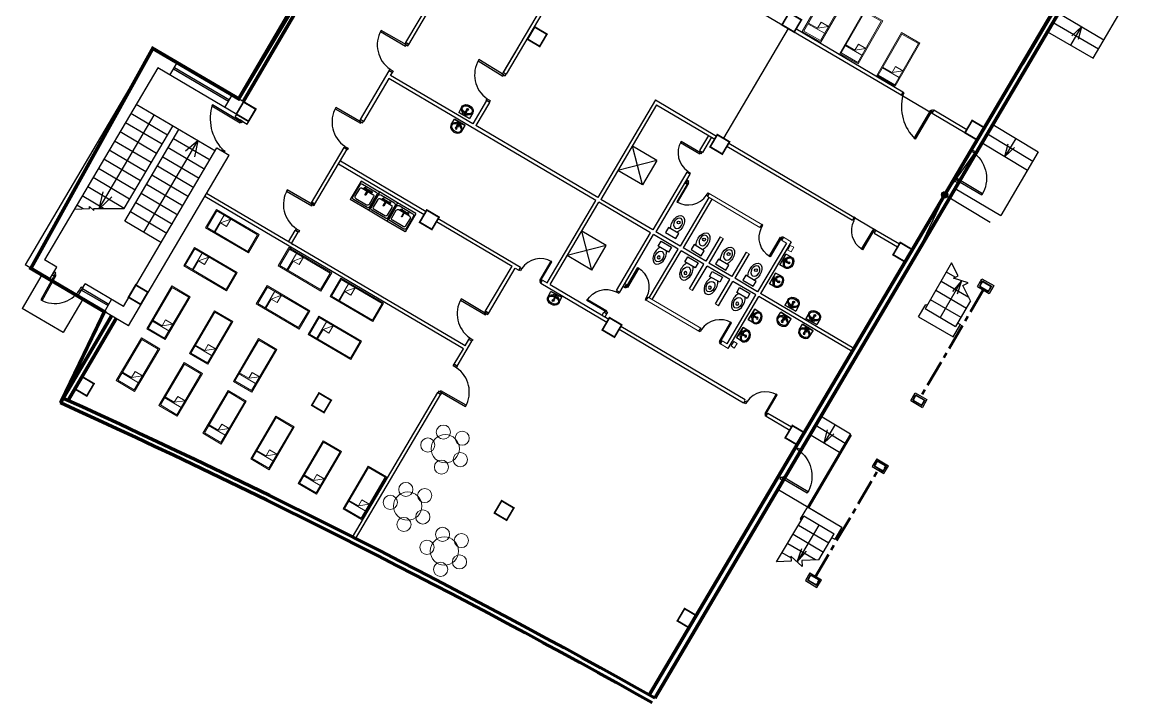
# Model space of a CAD drawing. Header units: millimetres. Extents: x 72758 to 367830, y 150032 to 293149.
# Drawn here: x 72758 to 104080, y 188627 to 207848 of the extents above; entities that cross this region are included whole.
import ezdxf

# ---------------------------------------------------------------- set-up
doc = ezdxf.new("R2010")
doc.units = ezdxf.units.MM
doc.linetypes.add('CENTER', pattern=[2, 1.25, -0.25, 0.25, -0.25])
for name, color, linetype in [('4', 34, 'Continuous'), ('5', 150, 'Continuous'), ('columns', 192, 'Continuous')]:
    doc.layers.add(name, color=color, linetype=linetype)

# ---------------------------------------------------------------- blocks, each defined once
blk = doc.blocks.new('A$C132F51F1')
at = {"layer": '4', "linetype": 'Continuous'}
for points in [[(810, 860), (0, 860), (0, 820), (810, 820)], [(760, 910), (760, 860), (860, 860), (860, 910)], [(760, 0), (760, 50), (860, 50), (860, 0)]]:
    blk.add_lwpolyline(points, close=True, dxfattribs=at)
blk.add_arc((810, 860), 810, 180, 266.461, dxfattribs=at)
blk = doc.blocks.new('санузел')
at = {"layer": '5', "linetype": 'Continuous', "ltscale": 2500}
for p, q in [((-25665, 14506), (-26034, 14506)), ((-26034, 14506), (-26034, 14328)), ((-25665, 14328), (-25665, 14506)), ((-26034, 14328), (-25665, 14328))]:
    blk.add_line(p, q, dxfattribs=at)
blk.add_circle((-25849, 14800), 45.2, dxfattribs=at)
at = {"layer": '5', "linetype": 'Continuous', "ltscale": 2500, "extrusion": (0, 0, -1)}
blk.add_ellipse((-25849, 14736), major_axis=(0, 294), ratio=0.614894, start_param=3.813012, end_param=8.753358, dxfattribs=at)
blk.add_ellipse((-25849, 14768), major_axis=(0, -175), ratio=0.710972, dxfattribs=at)
blk = doc.blocks.new('Z$W@#1548')
at = {"layer": '5', "linetype": 'Continuous', "ltscale": 2500}
blk.add_line((456, 500), (456, 0), dxfattribs=at)
for points in [[(192, 500), (456, 500)], [(192, 500), (456, 500)], [(456, 0), (456, 500)], [(192, 0), (456, 0)], [(434, 273), (238, 273)], [(238, 273), (238, 227)], [(238, 227), (434, 227)], [(434, 227), (434, 273)]]:
    blk.add_lwpolyline(points, dxfattribs=at)
for centre, radius in [((177, 250), 40.8), ((177, 250), 30.8), ((378, 321), 36.4), ((378, 180), 36.4)]:
    blk.add_circle(centre, radius, dxfattribs=at)
at = {"layer": '5', "linetype": 'Continuous', "ltscale": 2500, "extrusion": (0, 0, -1)}
for major_axis, ratio, start_param, end_param in [((0, 250), 0.776082, 2.002073, 7.419321), ((0, 216), 0.666135, 1.67642, 7.745564), ((0, 250), 0.776082, 1.432507, 1.477018), ((0, 250), 0.776082, 1.662161, 1.705705)]:
    blk.add_ellipse((192, 250), major_axis=major_axis, ratio=ratio, start_param=start_param, end_param=end_param, dxfattribs=at)
blk = doc.blocks.new('МОЙКА_2')
at = {"linetype": 'Continuous'}
blk.add_hatch(color=255, dxfattribs=at).paths.add_polyline_path([(9, -136, 0.117262), (15, -130), (74, -130, 0.255819), (94, -150), (106, -147, 0.295659), (130, -126), (127, -114, 0.295659), (106, -90), (94, -93, 0.252274), (74, -110), (15, -110, 0.534522), (-15, -110), (-74, -110, 0.255819), (-94, -90), (-106, -93, 0.295659), (-130, -114), (-127, -126, 0.295659), (-106, -150), (-94, -147, 0.252274), (-74, -130), (-15, -130, 0.117262), (-9, -136), (-9, -265), (-11, -268), (-11, -272), (-9, -275), (-7, -278), (-4, -280), (0, -281), (4, -280), (7, -278), (9, -275), (11, -272), (11, -268), (9, -264)], flags=0)
at = {"color": 104, "linetype": 'Continuous', "true_color": 0x029d21}
for p, q in [((-300, 0), (300, 0)), ((-300, 0), (-300, -600)), ((300, 0), (300, -600)), ((-275, -100), (-275, -500)), ((225, -50), (-225, -50)), ((-225, -200), (-225, -450)), ((175, -150), (-175, -150)), ((-130, -126), (-130, -114)), ((-126, -114), (-130, -114)), ((-126, -126), (-130, -126)), ((-126, -126), (-126, -114)), ((-107, -115), (-122, -114)), ((-122, -114), (-122, -126)), ((-107, -125), (-122, -126)), ((-108, -119), (-107, -116)), ((-108, -121), (-108, -119)), ((-107, -124), (-108, -121)), ((-107, -116), (-105, -113)), ((-105, -127), (-107, -124)), ((-94, -90), (-106, -90)), ((-106, -94), (-106, -90)), ((-94, -94), (-106, -94)), ((-106, -98), (-94, -98)), ((-105, -113), (-106, -98)), ((-105, -127), (-106, -142)), ((-94, -142), (-106, -142)), ((-106, -146), (-94, -146)), ((-106, -146), (-106, -150)), ((-106, -150), (-94, -150)), ((-105, -113), (-103, -112)), ((-103, -128), (-105, -127)), ((-103, -112), (-100, -112)), ((-100, -128), (-103, -128)), ((-100, -112), (-97, -112)), ((-97, -128), (-100, -128)), ((-97, -112), (-95, -113)), ((-95, -127), (-97, -128)), ((-95, -113), (-94, -98)), ((-95, -113), (-93, -116)), ((-93, -124), (-95, -127)), ((-95, -127), (-94, -142)), ((-94, -94), (-94, -90)), ((-94, -146), (-94, -150)), ((-93, -115), (-78, -114)), ((-93, -116), (-92, -119)), ((-92, -121), (-93, -124)), ((-93, -125), (-78, -126)), ((-92, -119), (-92, -121)), ((-78, -126), (-78, -114)), ((-74, -110), (-15, -110)), ((-74, -114), (-70, -114)), ((-74, -114), (-74, -126)), ((-74, -126), (-70, -126)), ((-74, -130), (-15, -130)), ((-70, -114), (-70, -126)), ((-9, -265), (-11, -268)), ((-11, -268), (-11, -272)), ((-11, -272), (-9, -275)), ((-8, -116), (-9, -118)), ((-9, -118), (-9, -264)), ((-9, -275), (-7, -278)), ((-6, -113), (-8, -116)), ((-7, -278), (-4, -280)), ((-3, -112), (-6, -113)), ((-4, -280), (0, -281)), ((0, -111), (-3, -112)), ((3, -112), (0, -111)), ((0, -281), (4, -280)), ((6, -113), (3, -112)), ((4, -280), (7, -278)), ((8, -116), (6, -113)), ((7, -278), (9, -275)), ((9, -118), (8, -116)), ((9, -264), (9, -118)), ((11, -268), (9, -265)), ((9, -275), (11, -272)), ((11, -272), (11, -268)), ((15, -110), (74, -110)), ((15, -130), (74, -130)), ((70, -114), (70, -126)), ((74, -114), (70, -114)), ((74, -126), (70, -126)), ((74, -114), (74, -126)), ((93, -115), (78, -114)), ((78, -126), (78, -114)), ((93, -125), (78, -126)), ((93, -116), (92, -119)), ((92, -119), (92, -121)), ((92, -121), (93, -124)), ((95, -113), (93, -116)), ((93, -124), (95, -127)), ((94, -90), (106, -90)), ((94, -94), (94, -90)), ((94, -94), (106, -94)), ((106, -98), (94, -98)), ((95, -113), (94, -98)), ((95, -127), (94, -142)), ((94, -142), (106, -142)), ((106, -146), (94, -146)), ((94, -146), (94, -150)), ((106, -150), (94, -150)), ((97, -112), (95, -113)), ((95, -127), (97, -128)), ((100, -112), (97, -112)), ((97, -128), (100, -128)), ((103, -112), (100, -112)), ((100, -128), (103, -128)), ((105, -113), (103, -112)), ((103, -128), (105, -127)), ((105, -113), (106, -98)), ((107, -116), (105, -113)), ((105, -127), (107, -124)), ((105, -127), (106, -142)), ((106, -94), (106, -90)), ((106, -146), (106, -150)), ((107, -115), (122, -114)), ((108, -119), (107, -116)), ((107, -124), (108, -121)), ((107, -125), (122, -126)), ((108, -121), (108, -119)), ((122, -114), (122, -126)), ((126, -114), (130, -114)), ((126, -126), (126, -114)), ((126, -126), (130, -126)), ((130, -126), (130, -114)), ((225, -450), (225, -200)), ((275, -500), (275, -100)), ((-300, -600), (300, -600)), ((-225, -550), (225, -550)), ((-175, -500), (175, -500))]:
    blk.add_line(p, q, dxfattribs=at)
blk.add_circle((0, -120), 0.18, dxfattribs=at)
for centre, radius, start, end in [((-225, -100), 50, 90, 180), ((-175, -200), 50, 90, 180), ((-100, -120), 28, 102.44, 167.56), ((-100, -120), 28, 192.44, 257.56), ((-100, -120), 28, 12.44, 77.56), ((-100, -120), 28, 282.44, 347.56), ((0, -120), 18, 299.4987, 240.5013), ((100, -120), 28, 102.44, 167.56), ((100, -120), 28, 192.44, 257.56), ((100, -120), 28, 12.44, 77.56), ((100, -120), 28, 282.44, 347.56), ((175, -200), 50, 0, 90), ((225, -100), 50, 0, 90), ((-225, -500), 50, 180, 270), ((-175, -450), 50, 180, 270), ((175, -450), 50, 270, 360), ((225, -500), 50, 270, 360)]:
    blk.add_arc(centre, radius, start, end, dxfattribs=at)
blk = doc.blocks.new('Z$W@#21000')
at = {"layer": '4', "lineweight": 0, "ltscale": 2000}
for p, q in [((0, 0), (0, 1400)), ((0, 1400), (600, 1400)), ((30, 1370), (570, 1370)), ((30, 30), (30, 1370)), ((570, 1370), (570, 30)), ((600, 1400), (600, 0)), ((30, 1132), (570, 1132)), ((30, 1107), (329, 1107)), ((329, 1107), (570, 912)), ((329, 1107), (329, 912)), ((570, 912), (329, 912)), ((600, 0), (0, 0)), ((570, 30), (30, 30))]:
    blk.add_line(p, q, dxfattribs=at)
blk = doc.blocks.new('Z$W@#52')
at = {"layer": 'columns', "lineweight": 0, "ltscale": 2000, "const_width": 50}
blk.add_lwpolyline([(22, 237), (225, 582), (569, 379), (366, 34), (22, 237)], dxfattribs=at)
blk = doc.blocks.new('Z$W@#11163')
at = {"layer": '4', "linetype": 'Continuous'}
for points in [[(39, 39), (39, 971), (70, 971), (70, 39)], [(0, 78), (39, 78), (39, 0), (0, 0)], [(1010, 78), (971, 78), (971, 0), (1010, 0)]]:
    blk.add_lwpolyline(points, close=True, dxfattribs=at)
blk.add_arc((-276, -289), 1298, 16.4018, 75.9733, dxfattribs=at)
blk = doc.blocks.new('BF43500')
at = {"ltscale": 2000}
for p, q in [((0, 0), (0, 300)), ((0, 300), (87, 300)), ((87, 0), (0, 0)), ((10, 29), (10, 271)), ((81, 289), (22, 284)), ((81, 11), (22, 16)), ((87, 300), (87, 296)), ((87, 4), (87, 0))]:
    blk.add_line(p, q, dxfattribs=at)
for centre, radius, start, end in [((23, 271), 13.5, 95, 180), ((23, 29), 13.5, 180, 265), ((80, 296), 6.8, 275, 0), ((80, 4), 6.8, 0, 85)]:
    blk.add_arc(centre, radius, start, end, dxfattribs=at)
blk = doc.blocks.new('Z$W@#23638')
at = {"layer": '4', "linetype": 'Continuous'}
for points in [[(1149, 922), (1123, 878), (1210, 826), (1236, 869)], [(705, 70), (0, 491), (21, 526), (726, 104)], [(636, 52), (662, 96), (749, 44), (723, 0)]]:
    blk.add_lwpolyline(points, close=True, dxfattribs=at)
blk.add_arc((781, 43), 901, 67.7561, 150.159, dxfattribs=at)

msp = doc.modelspace()

# ---------------------------------------------------------------- hatches: boundary and pattern name
at = {"linetype": 'Continuous', "ltscale": 2000}
h = msp.add_hatch(color=0, dxfattribs=at)
h.paths.add_polyline_path([(98867, 203049, 0.580763), (98735, 202973, 0.265211), (98778, 202898)])
h.paths.add_polyline_path([(98910, 202973, 0.265211), (98867, 203049), (98778, 202898, 0.580763)])

# ---------------------------------------------------------------- linework, layer by layer
at = {"color": 0, "ltscale": 2000}
for p, q in [((83598, 207271), (85136, 209880)), ((83684, 207220), (85222, 209829)), ((88082, 209178), (86431, 206378)), ((87724, 208766), (86335, 206415)), ((97590, 205789), (92496, 208791)), ((97641, 205875), (94620, 207656)), ((76448, 207107), (72843, 200991)), ((79366, 205387), (76448, 207107)), ((86768, 207146), (86345, 206429)), ((86827, 207049), (86431, 206378)), ((76589, 206560), (73390, 201132)), ((78819, 205245), (76589, 206560)), ((76934, 206356), (77137, 206701)), ((77035, 206529), (78586, 205615)), ((77061, 206572), (78612, 205658)), ((82316, 205096), (83129, 206475)), ((83130, 206474), (83217, 206425)), ((83168, 206344), (83216, 206426)), ((86431, 206378), (86345, 206429)), ((83119, 206257), (82404, 205044)), ((88962, 202813), (83119, 206257)), ((85489, 204976), (83168, 206344)), ((78485, 205442), (78688, 205787)), ((99394, 204726), (97590, 205789)), ((78220, 204206), (75980, 205526)), ((85876, 205634), (85489, 204976)), ((85963, 205583), (85575, 204926)), ((85963, 205583), (85876, 205634)), ((90647, 205651), (89022, 202894)), ((90682, 205514), (89108, 202843)), ((90647, 205651), (92374, 204632)), ((90682, 205514), (92323, 204546)), ((74935, 202587), (76490, 205225)), ((76861, 204658), (75828, 205267)), ((78775, 205171), (78819, 205245)), ((78775, 205171), (79119, 204967)), ((79119, 204967), (79366, 205387)), ((99445, 204812), (98511, 205362)), ((75643, 202590), (77014, 204916)), ((76709, 204400), (75675, 205009)), ((89022, 202894), (85575, 204926)), ((76557, 204141), (75523, 204750)), ((75663, 202230), (77186, 204815)), ((78068, 203947), (77034, 204556)), ((92146, 204650), (91893, 204220)), ((92233, 204600), (91979, 204169)), ((76252, 203624), (75218, 204233)), ((76404, 203883), (75371, 204492)), ((75620, 199818), (78262, 204300)), ((76198, 201915), (77721, 204499)), ((77915, 203689), (76881, 204298)), ((77721, 204499), (77372, 204203)), ((77721, 204499), (77631, 204050)), ((78262, 204300), (78606, 204097)), ((80934, 202751), (81854, 204312)), ((81020, 202700), (81940, 204261)), ((90686, 203945), (89997, 204351)), ((90280, 203255), (89997, 204351)), ((91893, 204220), (91979, 204169)), ((92668, 204343), (96213, 202253)), ((92719, 204429), (96876, 201979)), ((76100, 203366), (75066, 203975)), ((75761, 199270), (78606, 204097)), ((77763, 203430), (76729, 204040)), ((81750, 203930), (84168, 202505)), ((90686, 203945), (89590, 203662)), ((90686, 203945), (90279, 203255)), ((75947, 203107), (74914, 203717)), ((77611, 203172), (76577, 203781)), ((81699, 203844), (84117, 202419)), ((90280, 203255), (89590, 203662)), ((91532, 203608), (90572, 201980)), ((75795, 202849), (74761, 203458)), ((77458, 202913), (76424, 203523)), ((91618, 203557), (90659, 201929)), ((91506, 203287), (91557, 203373)), ((75643, 202590), (74609, 203200)), ((74931, 202581), (75051, 203058)), ((77154, 202396), (76120, 203006)), ((77306, 202655), (76272, 203264)), ((85273, 198707), (77967, 203013)), ((92168, 203013), (92118, 202927)), ((74483, 202577), (74304, 202683)), ((74483, 202577), (74304, 202683)), ((75056, 202588), (74457, 202941)), ((74931, 202581), (75290, 202917)), ((77001, 202138), (75967, 202747)), ((85222, 198621), (77916, 202927)), ((87591, 200488), (88962, 202813)), ((87677, 200437), (89048, 202763)), ((90512, 201899), (89048, 202763)), ((90572, 201980), (89108, 202843)), ((92160, 202901), (91348, 201523)), ((92246, 202851), (91434, 201472)), ((74235, 202565), (74660, 202586)), ((74660, 202586), (74661, 202643)), ((74661, 202643), (74781, 202528)), ((74780, 202587), (75643, 202590)), ((74781, 202528), (74780, 202587)), ((76849, 201879), (75815, 202489)), ((96264, 202340), (96213, 202253)), ((76697, 201621), (75663, 202230)), ((84462, 202216), (86599, 200956)), ((84513, 202302), (86837, 200932)), ((93654, 202137), (93603, 202051)), ((80284, 201648), (80472, 201967)), ((80370, 201597), (80558, 201916)), ((88848, 200849), (88565, 201944)), ((89255, 201538), (88565, 201944)), ((89553, 200271), (90512, 201899)), ((89639, 200221), (90599, 201849)), ((91288, 201442), (90599, 201849)), ((91348, 201523), (90659, 201929)), ((92477, 201786), (92071, 201097)), ((92563, 201735), (92157, 201046)), ((94265, 201777), (94215, 201691)), ((96876, 201979), (96825, 201893)), ((96825, 201893), (97492, 201500)), ((96876, 201979), (97543, 201586)), ((80319, 201511), (80365, 201483)), ((80370, 201597), (80416, 201570)), ((89255, 201538), (88159, 201255)), ((88848, 200849), (89255, 201538)), ((90475, 200064), (91288, 201442)), ((92071, 201097), (91434, 201472)), ((94348, 201612), (93535, 200234)), ((94485, 201647), (93621, 200183)), ((73735, 200929), (73390, 201132)), ((88848, 200849), (88159, 201255)), ((90561, 200013), (91374, 201392)), ((92020, 201011), (91374, 201392)), ((93209, 201355), (92803, 200665)), ((93295, 201304), (92889, 200615)), ((75761, 199270), (72843, 200991)), ((73532, 200584), (73735, 200929)), ((73532, 200584), (73735, 200929)), ((85842, 199673), (86599, 200956)), ((85929, 199622), (86685, 200905)), ((86685, 200905), (86787, 200846)), ((91614, 200322), (92020, 201011)), ((91700, 200271), (92106, 200960)), ((92752, 200579), (92106, 200960)), ((92803, 200665), (92157, 201046)), ((73317, 200711), (72758, 199763)), ((87409, 200479), (89277, 199378)), ((87460, 200565), (87591, 200488)), ((92346, 199890), (92752, 200579)), ((92432, 199839), (92838, 200528)), ((93485, 200148), (92838, 200528)), ((93535, 200234), (92889, 200615)), ((74333, 200112), (74537, 200457)), ((74435, 200284), (75184, 199843)), ((74460, 200327), (75209, 199886)), ((75620, 199818), (74537, 200457)), ((87677, 200437), (89328, 199464)), ((89553, 200271), (89639, 200221)), ((89780, 200358), (89830, 200444)), ((92672, 198769), (93485, 200148)), ((96256, 198630), (93621, 200183)), ((74475, 200028), (73917, 199081)), ((75082, 199670), (75286, 200015)), ((90391, 199998), (90442, 200084)), ((92707, 198632), (93571, 200097)), ((96205, 198544), (93571, 200097)), ((73917, 199081), (72758, 199763)), ((89142, 199574), (89192, 199660)), ((89192, 199660), (89278, 199609)), ((89228, 199523), (89278, 199609)), ((89672, 199261), (93187, 197189)), ((91876, 199122), (91927, 199208)), ((89621, 199175), (93136, 197103)), ((84966, 198186), (85222, 198621)), ((85052, 198135), (85466, 198838)), ((85273, 198707), (85380, 198889)), ((92488, 198761), (92538, 198847)), ((82089, 193305), (84497, 197390)), ((82175, 193254), (84583, 197340)), ((93777, 196725), (93828, 196811)), ((93777, 196725), (94446, 196331)), ((93828, 196811), (94497, 196417))]:
    msp.add_line(p, q, dxfattribs=at)
at = {"color": 0, "linetype": 'Continuous', "ltscale": 2000}
for p, q in [((103017, 206836), (104080, 208639)), ((102026, 208108), (103318, 207346)), ((94397, 207671), (92569, 204570)), ((101881, 207837), (103169, 207094)), ((102383, 207201), (102683, 207721)), ((102683, 207721), (102411, 207461)), ((102683, 207721), (102594, 207355)), ((101729, 207578), (103017, 206836)), ((83682, 207222), (83595, 207274)), ((83598, 207271), (83684, 207220)), ((83130, 206474), (83216, 206426)), ((97641, 205875), (97590, 205789)), ((98511, 205362), (98460, 205276)), ((82404, 205044), (82316, 205096)), ((100181, 204957), (101466, 204183)), ((100029, 204699), (101314, 203925)), ((100829, 204567), (100519, 204053)), ((81941, 204260), (81854, 204312)), ((99738, 204523), (97907, 201424)), ((98822, 202973), (99877, 204440)), ((99877, 204440), (101162, 203666)), ((100519, 204053), (100615, 204417)), ((100519, 204053), (100796, 204308)), ((101466, 204183), (100407, 202387)), ((98822, 202973), (98049, 201340)), ((98822, 202973), (100107, 202199)), ((99115, 203148), (100407, 202387)), ((81021, 202699), (80934, 202751)), ((80559, 201915), (80472, 201967)), ((86787, 200846), (86837, 200932)), ((99016, 201052), (98268, 199751)), ((99119, 200644), (98874, 200787)), ((99200, 200684), (99016, 201052)), ((87409, 200479), (87460, 200565)), ((98697, 199500), (99300, 200544)), ((99507, 200069), (98722, 200528)), ((99300, 200544), (99038, 200245)), ((99072, 200620), (99200, 200684)), ((99483, 200483), (99072, 200620)), ((99300, 200544), (99172, 200168)), ((99334, 200415), (99483, 200483)), ((99748, 200381), (99875, 200601)), ((99875, 200601), (100205, 200410)), ((99434, 199764), (98571, 200269)), ((99551, 199980), (99334, 200415)), ((99748, 200381), (100078, 200190)), ((100205, 200410), (100078, 200190)), ((98084, 199530), (98284, 199876)), ((98284, 199876), (98325, 199853)), ((99282, 199505), (98419, 200010)), ((99551, 199980), (99124, 199250)), ((85930, 199621), (85842, 199673)), ((98084, 199530), (99065, 198963)), ((99130, 199246), (98268, 199751)), ((99065, 198963), (99265, 199309)), ((99190, 199352), (99265, 199309)), ((85468, 198837), (85380, 198889)), ((85052, 198135), (84966, 198186)), ((84583, 197340), (84497, 197390)), ((97864, 197160), (97991, 197381)), ((97991, 197381), (98321, 197190)), ((97864, 197160), (98194, 196969)), ((98321, 197190), (98194, 196969)), ((95315, 196730), (96163, 196219)), ((95160, 196473), (96008, 195962)), ((95723, 196484), (95414, 195970)), ((96156, 196223), (94942, 194165)), ((94989, 194138), (96191, 196183)), ((95005, 196216), (95853, 195705)), ((95414, 195970), (95509, 196334)), ((95414, 195970), (95691, 196224)), ((96902, 195518), (96772, 195299)), ((96902, 195518), (97230, 195323)), ((96772, 195299), (97100, 195104)), ((97100, 195104), (97230, 195323)), ((94089, 194666), (95381, 193905)), ((94072, 192609), (94840, 193897)), ((94943, 194166), (94739, 193822)), ((95703, 193392), (94840, 193897)), ((94943, 194166), (95918, 193588)), ((95269, 193646), (94654, 192609)), ((95551, 193133), (94688, 193638)), ((94739, 193822), (94779, 193798)), ((95918, 193588), (95714, 193244)), ((95399, 192874), (94536, 193380)), ((95269, 192666), (95696, 193396)), ((95639, 193288), (95714, 193244)), ((95170, 192661), (94385, 193121)), ((94654, 192609), (94786, 192984)), ((94483, 192628), (94072, 192609)), ((94478, 192718), (94233, 192862)), ((94796, 192479), (94476, 192771)), ((94476, 192771), (94483, 192628)), ((94654, 192609), (94919, 192905)), ((95269, 192666), (94783, 192643)), ((94783, 192643), (94796, 192479)), ((95015, 192299), (94885, 192080)), ((94885, 192080), (95213, 191885)), ((95015, 192299), (95343, 192104)), ((95213, 191885), (95343, 192104))]:
    msp.add_line(p, q, dxfattribs=at)
at = {"color": 0, "lineweight": 0, "ltscale": 2000}
for p, q in [((91471, 203307), (91506, 203287)), ((91522, 203393), (91557, 203373)), ((92168, 203012), (93654, 202137)), ((92118, 202927), (93603, 202051)), ((92477, 201786), (92563, 201735)), ((94265, 201777), (94485, 201647)), ((94215, 201691), (94348, 201612)), ((93209, 201355), (93295, 201304)), ((89786, 200470), (89830, 200444)), ((89735, 200384), (89780, 200358)), ((91614, 200322), (91700, 200271)), ((90391, 199998), (91876, 199122)), ((90442, 200084), (91927, 199208)), ((92346, 199890), (92432, 199839)), ((92488, 198762), (92707, 198632)), ((92538, 198847), (92672, 198769)), ((93136, 197103), (93187, 197189))]:
    msp.add_line(p, q, dxfattribs=at)
at = {"color": 0, "linetype": 'CENTER', "lineweight": 53, "ltscale": 600}
for p, q in [((99930, 200315), (98135, 197249)), ((95162, 192172), (96957, 195237))]:
    msp.add_line(p, q, dxfattribs=at)
at = {"color": 0, "linetype": 'Continuous', "ltscale": 2000, "const_width": 100}
msp.add_lwpolyline([(73839, 197094), (75082, 199670), (73004, 200895), (76448, 207107), (78876, 205684), (86638, 218629), (84115, 220116), (87882, 226137), (90294, 224715), (90639, 225769), (89843, 226491), (90398, 231387), (94136, 231430)], dxfattribs=at)
at = {"color": 0, "ltscale": 2000}
for points in [[(86509, 218705, 100, 100, 0), (78872, 205678, 0, 0, 0)], [(86638, 218629, 100, 100, 0), (79002, 205602, 0, 0, 0)], [(90473, 188847, 100, 100, 0), (102093, 208506, 0, 0, 0)], [(90633, 188758, 100, 100, 0), (102226, 208425, 0, 0, 0)], [(102098, 208504, 100, 100, 0), (101017, 206671, 0, 0, 0)], [(75282, 199553, 100, 100, 0), (73840, 197094, 0, 0, 0)], [(75411, 199477, 100, 100, 0), (74053, 197161, 0, 0, 0)]]:
    msp.add_lwpolyline(points, format="xyseb", dxfattribs=at)
at = {"color": 0, "lineweight": 0, "ltscale": 2000}
for points in [[(94485, 201359), (94555, 201493), (94458, 201545), (94387, 201410)], [(92960, 198772), (92877, 198645), (92785, 198705), (92868, 198832)]]:
    msp.add_lwpolyline(points, close=True, dxfattribs=at)
at = {"color": 0, "linetype": 'Continuous', "ltscale": 2000}
msp.add_circle((98822, 202973), 87.9, dxfattribs=at)
at = {"color": 0, "lineweight": 0, "ltscale": 2000}
for centre, radius in [((84658, 196272), 200), ((84218, 195907), 200), ((84711, 195802), 400), ((85190, 196099), 200), ((84604, 195284), 200), ((85137, 195495), 200), ((83598, 194653), 200), ((83650, 194183), 400), ((84130, 194480), 200), ((83158, 194288), 200), ((84077, 193876), 200), ((83544, 193664), 200), ((84634, 193383), 200), ((84687, 192913), 400), ((85166, 193210), 200), ((84195, 193018), 200), ((85113, 192606), 200), ((84581, 192395), 200)]:
    msp.add_circle(centre, radius, dxfattribs=at)
at = {"color": 0, "linetype": 'Continuous', "lineweight": 70, "ltscale": 2000}
for radius, end in [(216805, 65.62009), (216955, 65.61583)]:
    msp.add_arc((-15655, -378), radius, 60.66553, end, dxfattribs=at)

# ---------------------------------------------------------------- block references
at = {"color": 0, "lineweight": 0, "ltscale": 2000, "xscale": -1}
for name, p, rotation in [('Z$W@#21000', (95495, 208799), 150.1587799244894), ('Z$W@#21000', (96551, 208182), 150.1587799244894), ('Z$W@#21000', (97600, 207552), 150.1587799244894), ('Z$W@#11163', (78986, 205046), 58.78095445467348), ('Z$W@#21000', (76987, 200398), 149.5393304439903), ('Z$W@#21000', (78194, 199700), 149.5393304439982), ('Z$W@#21000', (76126, 198932), 149.5393304439903), ('Z$W@#21000', (79436, 198912), 149.5393304439874), ('Z$W@#21000', (77332, 198234), 149.5393304439982), ('Z$W@#21000', (78574, 197446), 149.5393304439874), ('Z$W@#21000', (79926, 196721), 149.5393304439881), ('Z$W@#21000', (81264, 196030), 149.5393304439903), ('Z$W@#21000', (82535, 195311), 149.5393304439881)]:
    msp.add_blockref(name, p, dxfattribs=dict(at, rotation=rotation))
at = {"color": 0, "lineweight": 0, "ltscale": 2000}
for p in [(94203, 207535), (87013, 207130), (78787, 205014), (99372, 204489), (92172, 204089), (83966, 201961), (97341, 201043), (75740, 199845), (89126, 198920), (74218, 197260), (80919, 196793), (94294, 195874), (86079, 193751), (91248, 190705)]:
    msp.add_blockref('Z$W@#52', p, dxfattribs=at)
at = {"color": 0, "linetype": 'Continuous', "ltscale": 2000}
for p, xscale, yscale, zscale, rotation in [((82463, 206863), 1.014285999946048, 1.014285999946048, 1.014285999946048, 329.8497195631151), ((85206, 206045), 1.014285999938831, 1.014285999938831, 1.014285999938831, 328.5706566628533), ((81184, 204685), 1.014285999946048, 1.014285999946048, 1.014285999946048, 329.8497195631151), ((91033, 203903), 0.7802199999613557, 0.7802199999613557, 0.7802199999613557, 329.4523155978939), ((91827, 202434), 0.7802199999909402, 0.7802199999909402, 0.7802199999909402, 59.45231559421268), ((79811, 202358), 1.014285999946048, 1.014285999946048, 1.014285999946048, 329.8497195631151), ((95924, 201761), -0.7802200000104423, 0.780220000015106, 0.78022, 239.5156926125524), ((93313, 201559), -0.7802200000104423, 0.780220000015106, 0.78022, 239.5156926125524), ((87142, 201425), 0.7802200000104423, 0.7802200000104423, 0.7802200000104423, 239.5156926125524), ((74047, 199584), 1.014286000090213, 1.014286000090213, 1.014286000090213, 60.89337479893084), ((90732, 200576), -0.7802200000104429, 0.780220000015106, 0.78022, 59.51569261255241), ((89053, 200565), -0.7802199999602814, 0.780220000015106, 0.78022, 149.5156926103839), ((84716, 199282), 1.014285999923296, 1.014285999923296, 1.014285999923296, 329.3882224906583), ((92218, 199700), 0.7802199999909399, 0.7802199999909399, 0.7802199999909399, 239.4523155942126), ((85718, 197748), 1.014285999975284, 1.014285999975284, 1.014285999975284, 149.8497195602719), ((93507, 197664), 0.7802199999909399, 0.7802199999909399, 0.7802199999909399, 239.4523155942126)]:
    msp.add_blockref('A$C132F51F1', p, dxfattribs=dict(at, xscale=xscale, yscale=yscale, zscale=zscale, rotation=rotation))
at = {"color": 0, "lineweight": 0, "ltscale": 2000}
for name, p, rotation in [('Z$W@#11163', (98511, 205362), 149.4839999975468), ('Z$W@#21000', (79148, 201333), 59.5393304427667), ('Z$W@#21000', (78530, 200261), 59.5393304427667), ('Z$W@#21000', (81199, 200255), 59.53933044276194), ('Z$W@#21000', (82664, 199393), 59.53933044276194), ('Z$W@#21000', (80580, 199183), 59.53933044276194), ('Z$W@#21000', (82045, 198321), 59.53933044276194)]:
    msp.add_blockref(name, p, dxfattribs=dict(at, rotation=rotation))
at = {"color": 0, "ltscale": 1000}
for p, xscale, yscale, zscale, rotation in [((85246, 205576), 0.6999999999974135, 0.6999999999974135, 0.6999999999974135, 240.8959660970462), ((84808, 204840), -0.7000000000213729, 0.6999999999534339, 0.7, 238.0720421125053), ((94613, 201144), 0.6999999999974134, 0.6999999999974134, 0.6999999999974134, 150.8959660970462), ((94324, 200608), 0.6999999999974134, 0.6999999999974134, 0.6999999999974134, 150.8959660970462), ((87858, 199800), 0.7000000000335148, 0.7000000000335148, 0.7000000000335148, 62.04227008474432), ((94461, 200135), 0.6999999999974135, 0.6999999999974135, 0.6999999999974135, 240.8959660970462), ((93539, 199276), -0.7000000000707746, 0.6999999999534339, 0.7, 328.0720421150249), ((94019, 199386), -0.7000000000213729, 0.6999999999534339, 0.7, 238.0720421125053), ((95058, 199760), 0.6999999999974135, 0.6999999999974135, 0.6999999999974135, 240.8959660970462), ((93210, 198764), -0.7000000000707746, 0.6999999999534339, 0.7, 328.0720421150249), ((94637, 199045), -0.7000000000213729, 0.6999999999534339, 0.7, 238.0720421125053)]:
    msp.add_blockref('Z$W@#1548', p, dxfattribs=dict(at, xscale=xscale, yscale=yscale, zscale=zscale, rotation=rotation))
at = {"color": 0, "ltscale": 2000, "xscale": -1}
for name, p, rotation in [('Z$W@#23638', (99439, 202734), 298.6595992457686), ('BF43500', (99801, 200390), 239.9790247642591), ('BF43500', (97916, 197172), 239.9790247642591), ('Z$W@#23638', (94508, 194318), 298.6595992457686), ('BF43500', (96828, 195316), 239.3189972164515), ('BF43500', (94945, 192098), 239.3189972164515)]:
    msp.add_blockref(name, p, dxfattribs=dict(at, rotation=rotation))
at = {"color": 0, "linetype": 'Continuous', "xscale": -1, "rotation": 329.4306936045224}
for p in [(82592, 203204), (83108, 202900), (83624, 202595)]:
    msp.add_blockref('МОЙКА_2', p, dxfattribs=at)
at = {"color": 0}
for p, xscale, yscale, zscale, rotation in [((104393, 178456), 0.9100000000037659, 0.9100000000037659, 0.9100000000037659, 328.6686752250655), ((105113, 177972), 0.9100000000037659, 0.9100000000037659, 0.9100000000037659, 328.6686752250655), ((117848, 201250), -0.9100000000254492, 0.9100000000325963, 0.9099999999999999, 150.2993329872195), ((105805, 177564), 0.9100000000037659, 0.9100000000037659, 0.9100000000037659, 328.6686752250655), ((118602, 200806), -0.9100000000254492, 0.9100000000325963, 0.9099999999999999, 150.2993329872195), ((106578, 177109), 0.9100000000037659, 0.9100000000037659, 0.9100000000037659, 328.6686752250655), ((119294, 200398), -0.9100000000254492, 0.9100000000325963, 0.9099999999999999, 150.2993329872195), ((120066, 199942), -0.9100000000254492, 0.9100000000325963, 0.9099999999999999, 150.2993329872195)]:
    msp.add_blockref('санузел', p, dxfattribs=dict(at, xscale=xscale, yscale=yscale, zscale=zscale, rotation=rotation))
at = {"color": 0, "ltscale": 2000}
for p, rotation in [((99888, 200541), 239.9790247642591), ((98003, 197323), 239.9790247642591), ((96917, 195466), 239.3189972164515), ((95033, 192247), 239.3189972164515)]:
    msp.add_blockref('BF43500', p, dxfattribs=dict(at, rotation=rotation))

doc.saveas('drawing.dxf')
